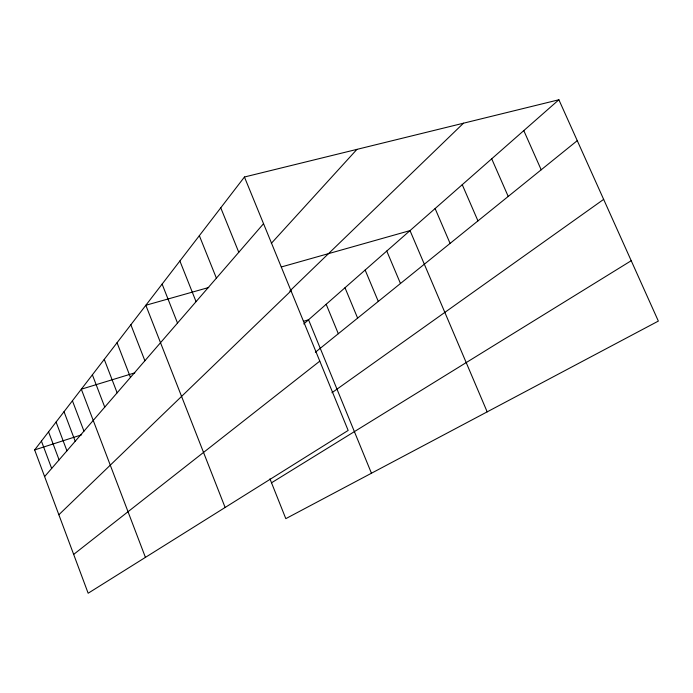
<?xml version="1.0" encoding="UTF-8"?>
<svg xmlns="http://www.w3.org/2000/svg" width="693" height="693" viewBox="0 0 693 693"><rect width="100%" height="100%" fill="white"/><g stroke="black" fill="none" stroke-linecap="round" stroke-linejoin="round"><path stroke-width="1.04" d="M244.438 177.01L348.155 430.44L88.158 593.234L34.65 449.913L244.438 177.01L558.887 99.766L658.35 321.084L285.811 518.65L269.949 478.828M44.612 476.593L263.539 223.692M271.327 243.347L356.947 149.367M289.761 291.077L463.496 123.198M58.862 514.752L291.025 290.852M303.794 323.96L558.887 99.766M315.376 352.252L577.26 140.653M73.666 554.409L319.794 361.14M331.938 392.74L603.655 199.376M271.526 482.787L631.219 260.715M34.65 449.913L81.67 434.797M134.814 372.851L81.324 389.197L145.426 557.38M303.404 321.353L308.55 319.785L371.448 473.232M208.732 287.491L145.833 305.266L225.121 507.475M281.332 266.97L410.022 230.604L487.179 411.859M523.795 130.605L541.19 169.794M491.709 158.81L508.212 196.44M462.248 184.702L477.953 220.885M435.109 208.55L450.086 243.408M386.763 251.039L400.467 283.498M365.15 270.036L378.283 301.42M345.001 287.751L357.623 318.122M326.178 304.288L338.314 333.714M220.755 207.805L238.782 252.295M199.341 235.663L216.398 278.153M179.885 260.984L196.058 301.646M162.119 284.095L177.512 323.077M130.864 324.748L144.889 360.758M117.048 342.723L130.475 377.408M104.253 359.364L117.134 392.818M92.377 374.818L104.747 407.12M72.418 400.771L83.957 431.141M64.025 411.703L75.199 441.259M56.081 422.037L66.926 450.814M48.553 431.817L59.096 459.866M41.424 441.094L51.663 468.442"/></g></svg>
